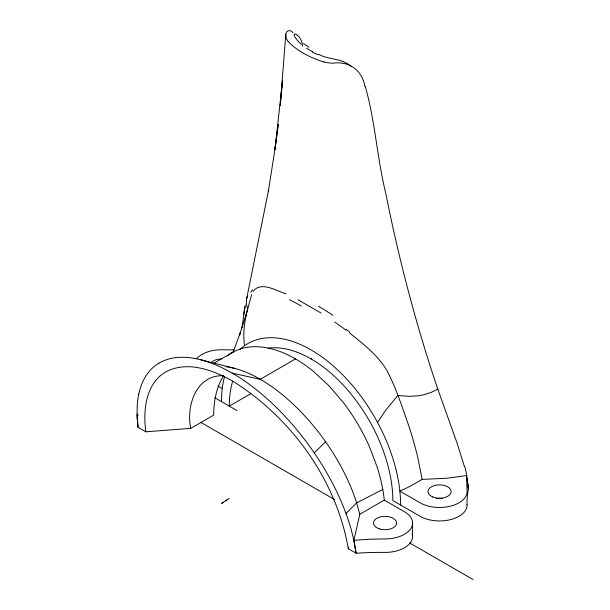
<?xml version="1.0" encoding="UTF-8"?>
<svg xmlns="http://www.w3.org/2000/svg" width="610" height="610" viewBox="0 0 610 610"><rect width="100%" height="100%" fill="white"/><g stroke="black" fill="none" stroke-linecap="round" stroke-linejoin="round"><path stroke-width="0.91" d="M242.01 327.738L245.014 306.624M292.93 32.742C291.176 29.402 285.808 30.081 285.815 34.252L280.226 105.347L282.598 80.268L274.973 149.343L278.198 124.753L274.973 149.343M285.815 34.252L285.815 36.31M275.232 147.391L268.301 191.776M268.674 189.641L246.539 299.274L246.31 303.91L247.66 308.812L245.723 316.979M243.657 314.15L245.266 305.175M245.35 318.71L245.494 318.016M225.936 366.717A126.178 62.266 53.7 0 1 260.287 379.275A126.156 62.258 53.7 0 1 325.587 441.754A127.955 63.143 53.7 0 1 356.629 502.876L359.786 514.268L353.876 540.308L356.11 553.232L348.325 548.733M348.684 547.101L348.31 548.726C336.407 480.139 291.641 418.125 233.066 381.319C213.218 370.072 187.194 360.228 165.44 372.077C145.432 384.178 142.953 410.782 145.836 431.811L190.793 428.342L213.706 415.113A115.648 66.772 60 0 1 223.618 375.775M246.585 313.22L251.633 294.523M145.821 431.827L138.035 427.328L137.143 417.354L137.387 413.908M246.539 299.274L246.966 297.787A36.958 21.335 0 0 1 247.561 296.323M233.05 352.328L240.508 332.16L239.562 335.081L246.554 313.288C244.16 323.872 243.001 334.882 244.534 345.679M377.582 422.494L385.185 410.896L397.827 395.509L409.051 396.347L416.927 395.913A36.958 21.335 0 0 0 424.354 394.571L431.308 392.314L437.812 389.149C416.073 324.985 398.887 259.334 385.673 192.89C376.995 157.837 375.264 121.306 365.314 86.59M253.127 291.321C261.103 280.768 276.505 291.062 285.938 293.814M345.984 513.498A155.702 76.837 53.7 0 0 314.241 452.856L325.603 441.747M226.638 500.063L229.284 498.301M225.319 500.932L226.844 499.925M222.955 502.503L225.38 500.894M223.13 502.388L221.499 503.463L222.254 502.968M422.166 479.391L410.08 486.338L399.863 491.119L420.099 502.8A27.534 15.898 0 0 0 450.386 506.178A27.534 15.898 0 0 0 467.1 491.202L466.497 475.556L447.389 478.209L422.166 479.391L417.827 457.698A313.685 154.803 53.7 0 0 409.18 427.038C402.524 408.12 396.424 388.814 387.175 370.964C377.994 355.233 363.202 344.017 349.309 332.679M382.76 489.502L356.644 502.884L345.992 513.498A156.701 77.333 53.7 0 1 351.124 529.266L353.876 540.308L370.018 539.187L384.437 538.927A27.534 15.898 0 0 0 410.37 529.282A27.534 15.898 0 0 0 404.521 511.79L384.285 500.108L359.786 514.268M214.156 363.087L233.119 352.092M295.484 358.909L260.295 379.313L232.12 373.099A153.651 75.823 53.7 0 0 158.935 363.224M250.748 393.724L229.284 406.123A115.648 66.772 60 0 1 232.639 381.273M311.062 358.909L311.786 358.489M138.035 427.328L137.059 415.128L138.386 414.998M223.176 375.737C196.206 374.784 185.859 406.191 190.793 428.342M233.965 349.911L222.101 349.759A27.534 15.898 0 0 0 197 358.39M200.804 359.786L235.483 368.623M323.757 61.907L320.791 61.008A92.911 53.642 0 0 1 311.901 57.508A89.601 51.736 0 0 1 308.485 55.914A88.336 51.004 0 0 1 298.465 50.127A89.601 51.736 0 0 1 295.69 48.152A92.911 53.642 0 0 1 289.643 43.02L288.072 41.305M318.481 54.298C328.432 59.673 341.219 58.247 350.14 65.613M298.092 299.792L321.051 313.052M467.527 487.779L468.503 488.343L466.497 475.556L468.503 488.343M217.999 386.122L222.261 388.578M214.796 397.758L237.069 410.621M200.713 422.303L334.371 499.476M409.455 542.824L472.986 579.5M334.684 321.958L346.061 330.162M301.294 44.37C284.565 28.251 302.041 32.536 302.552 46.246M350.422 65.865L350.864 66.292M364.605 84.546C360.754 68.922 348.074 60.954 332.412 63.211A25.254 14.579 0 0 1 323.765 61.9M437.812 389.149L457.363 443.95L464.279 466.154M353.876 540.308L356.065 552.851M137.059 415.128L137.204 405.757A156.755 77.356 53.7 0 1 138.813 393.885M412.566 522.434L412.566 535.923M467.054 504.699A207.202 119.629 0 0 1 468.549 488.343M436.203 498.66A11.567 6.679 0 0 1 442.387 498.576M221.491 401.624A126.666 73.131 60 0 1 224.617 376.362M239.623 349.705A126.666 73.131 60 0 1 339.556 371.742A126.666 73.131 60 0 1 400.625 505.049M467.1 504.691A27.534 15.898 0 0 1 450.386 519.667A27.534 15.898 0 0 1 420.099 516.289L392.84 500.551A115.648 66.772 60 0 0 350.933 393.915A115.648 66.772 60 0 0 268.164 348.173M364.437 84.698A127.276 82.114 -66.2 0 1 365.138 86.742M288.088 41.305A25.254 14.579 0 0 1 285.793 36.31M308.919 47.161A68.747 36.188 5 0 1 303.551 43.584M312.678 51.682A67.603 39.032 0 0 1 306.601 48.236M317.978 54.671A68.747 37.858 1.9 0 1 312.152 52.002M464.675 466.299A151.882 77.379 52.2 0 1 466.886 475.731M346.175 329.347A123.845 60.093 48.6 0 1 349.461 331.878M318.519 306.289A173.591 58.728 44 0 1 332.976 315.332M289.483 299.723A173.591 50.859 42.7 0 1 301.317 305.984M250.824 292.464A66.231 21.197 74.9 0 1 252.586 289.781M211.38 362.416A11.567 6.679 0 0 1 221.491 358.977M227.118 356.042A126.666 73.131 60 0 1 247.286 347.334C257.618 345.687 268.232 347.403 278.038 350.819A126.666 73.131 60 0 1 312.93 370.964L328.889 385.657L343.682 402.981A126.666 73.131 60 0 1 369.477 446.779L377.338 467.595A126.666 73.131 60 0 1 384.285 500.108M356.118 553.255A207.202 119.629 0 0 1 384.437 552.393A27.534 15.898 0 0 0 412.086 533.506M138.828 393.892A155.702 76.837 53.7 0 1 158.913 363.179M232.12 373.053A153.606 75.8 53.7 0 1 314.219 452.872M432.78 496.967A11.567 6.679 0 0 0 451.072 492.247A11.567 6.679 0 0 0 434.846 485.461A11.567 6.679 0 0 0 432.78 496.967M379.267 528.817A11.567 6.679 0 0 0 396.614 523.037A11.567 6.679 0 0 0 379.267 517.25A11.567 6.679 0 0 0 379.267 528.817"/></g></svg>
